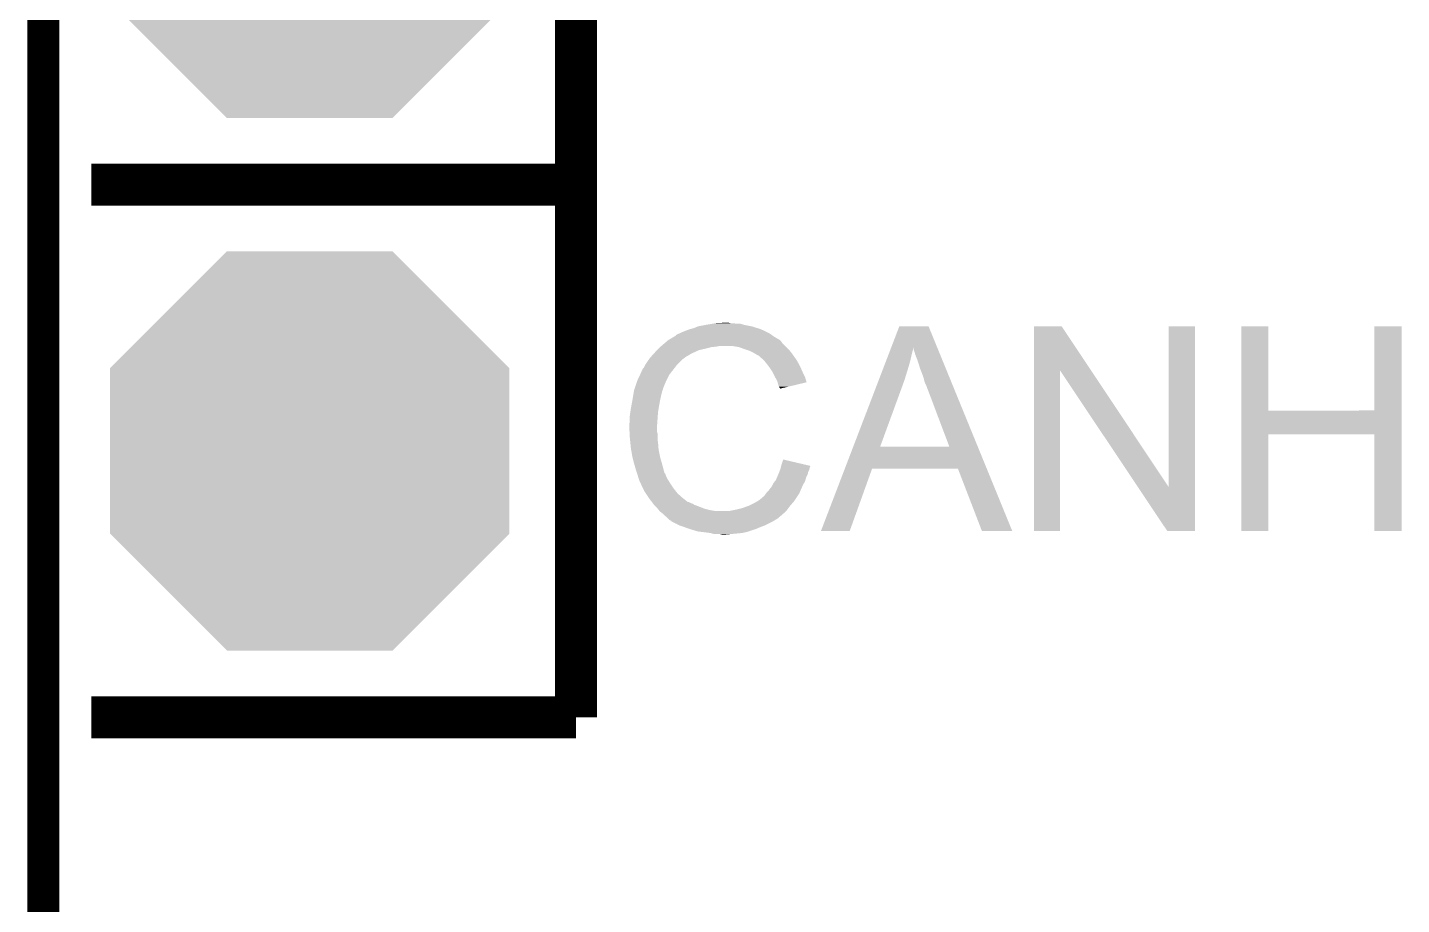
# Model space of a CAD drawing. Extents: x -4.2 to 27.1, y -3.9 to 55.1.
# Drawn here: x -1.35 to 5.21, y 25.27 to 29.45 of the extents above; entities that cross this region are included whole.
import ezdxf

# ---------------------------------------------------------------- set-up
doc = ezdxf.new("R2010")
doc.units = 0
doc.layers.get('0').update_dxf_attribs({"linetype": 'CONTINUOUS'})
for name, color, linetype in [('MCP2517FD_CLICK_GKO', 5, 'CONTINUOUS'), ('MCP2517FD_CLICK_GTO', 14, 'CONTINUOUS'), ('MCP2517FD_CLICK_GTS', 12, 'CONTINUOUS')]:
    doc.layers.add(name, color=color, linetype=linetype)

# ---------------------------------------------------------------- blocks, each defined once
blk = doc.blocks.new('OCTAGON_64')
for points in [[(-0.9525, 0.394538), (-0.394538, 0.9525), (0.9525, 0.394538), (0.394538, 0.9525)], [(-0.9525, -0.394538), (-0.9525, 0.394538), (0.9525, -0.394538), (0.9525, 0.394538)], [(-0.394538, -0.9525), (-0.9525, -0.394538), (0.394538, -0.9525), (0.9525, -0.394538)]]:
    blk.add_solid(points)

msp = doc.modelspace()

# ---------------------------------------------------------------- linework, layer by layer
at = {"layer": 'MCP2517FD_CLICK_GKO', "const_width": 0.1524}
msp.add_lwpolyline([(-1.27, -3.81), (-1.27, 37.80028)], dxfattribs=at)
at = {"layer": 'MCP2517FD_CLICK_GTO', "const_width": 0.20066}
for points in [[(1.27, 28.702), (1.27, 31.242)], [(-1.0414, 28.702), (1.27, 28.702)], [(1.27, 26.162), (1.27, 28.702)], [(-1.0414, 26.162), (1.27, 26.162)]]:
    msp.add_lwpolyline(points, dxfattribs=at)
at = {"layer": 'MCP2517FD_CLICK_GTO'}
for points in [[(1.743268, 27.98064), (1.74752, 27.983192), (2.2098, 27.98064), (2.206228, 27.983192)], [(1.74752, 27.983192), (1.747534, 27.985726), (2.206228, 27.983192), (2.20268, 27.985726)], [(1.747534, 27.985726), (1.757682, 27.9908), (2.20268, 27.985726), (2.195574, 27.9908)], [(1.757682, 27.9908), (1.765294, 27.993338), (2.195574, 27.9908), (2.19202, 27.993338)], [(1.765294, 27.993338), (1.7653, 27.99334), (2.19202, 27.993338), (2.192018, 27.99334)], [(1.7653, 27.99334), (1.77546, 27.99842), (2.192018, 27.99334), (2.18186, 27.99842)], [(1.77546, 27.99842), (1.788158, 28.0035), (2.18186, 27.99842), (2.1717, 28.0035)], [(1.788158, 28.0035), (1.800858, 28.00858), (2.1717, 28.0035), (2.16027, 28.00858)], [(1.800858, 28.00858), (1.8161, 28.01366), (2.16027, 28.00858), (2.14884, 28.01366)], [(1.8161, 28.01366), (1.833882, 28.01874), (2.14884, 28.01366), (2.132586, 28.01874)], [(1.833882, 28.01874), (1.851662, 28.02636), (2.132586, 28.01874), (2.108202, 28.02636)], [(1.851662, 28.02636), (1.8923, 28.03398), (2.108202, 28.02636), (2.070098, 28.03398)], [(1.8923, 28.03398), (1.92278, 28.03906), (2.070098, 28.03398), (2.052324, 28.03906)], [(1.92278, 28.03906), (1.93802, 28.0416), (2.034542, 28.03906), (2.019302, 28.0416)], [(1.93802, 28.0416), (1.983738, 28.04414), (2.006602, 28.0416), (1.996442, 28.04414)], [(2.772844, 27.924614), (2.81179, 28.026346), (2.993076, 27.924614), (2.951484, 28.026346)], [(2.81179, 28.026346), (2.811796, 28.02636), (2.951484, 28.026346), (2.811796, 28.02636)], [(3.454416, 27.815468), (3.45442, 28.026352), (3.726856, 27.815468), (3.586484, 28.026352)], [(3.45442, 28.026352), (3.454422, 28.02636), (3.586484, 28.026352), (3.454422, 28.02636)], [(4.09702, 27.259352), (4.09704, 28.026338), (4.221462, 27.259352), (4.22148, 28.026338)], [(4.09704, 28.026338), (4.097042, 28.02636), (4.22148, 28.026338), (4.097042, 28.02636)], [(4.442472, 27.62504), (4.44248, 28.026338), (4.572022, 27.62504), (4.572, 28.026338)], [(4.44248, 28.026338), (4.442482, 28.02636), (4.572, 28.026338), (4.442482, 28.02636)], [(5.07746, 27.625062), (5.07748, 28.026338), (5.20699, 27.625062), (5.207, 28.026338)], [(5.07748, 28.026338), (5.077482, 28.02636), (5.207, 28.026338), (5.077482, 28.02636)], [(1.65608, 27.91206), (1.67132, 27.9273), (1.854198, 27.91206), (1.91516, 27.9273)], [(1.67132, 27.9273), (1.67386, 27.92984), (1.91516, 27.9273), (1.940562, 27.92984)], [(1.67386, 27.92984), (1.6764, 27.93238), (1.940562, 27.92984), (1.953258, 27.93238)], [(1.6764, 27.93238), (1.694408, 27.947618), (2.26822, 27.93238), (2.252982, 27.947618)], [(1.694408, 27.947618), (1.703416, 27.95524), (2.252982, 27.947618), (2.2479, 27.95524)], [(1.703416, 27.95524), (1.709422, 27.960322), (2.2479, 27.95524), (2.242818, 27.960322)], [(1.709422, 27.960322), (1.713646, 27.962858), (2.242818, 27.960322), (2.24028, 27.962858)], [(1.713646, 27.962858), (1.717876, 27.965398), (2.24028, 27.962858), (2.235204, 27.965398)], [(1.717876, 27.965398), (1.722102, 27.967934), (2.235204, 27.965398), (2.232666, 27.967934)], [(1.722102, 27.967934), (1.722112, 27.96794), (2.232666, 27.967934), (2.230124, 27.96794)], [(1.722112, 27.96794), (1.743268, 27.98064), (2.230124, 27.96794), (2.2098, 27.98064)], [(2.047238, 27.9273), (2.016758, 27.93238), (2.2733, 27.9273), (2.26822, 27.93238)], [(2.07518, 27.91714), (2.047238, 27.9273), (2.28346, 27.91714), (2.2733, 27.9273)], [(2.082806, 27.914598), (2.07518, 27.91714), (2.286002, 27.914598), (2.28346, 27.91714)], [(2.769012, 27.914604), (2.772844, 27.924614), (2.87782, 27.914604), (2.877824, 27.924614)], [(2.887978, 27.89174), (2.877824, 27.924614), (3.006516, 27.89174), (2.993076, 27.924614)], [(1.605278, 27.8511), (1.617724, 27.868878), (1.760222, 27.8511), (1.778, 27.868878)], [(1.617724, 27.868878), (1.62306, 27.8765), (1.778, 27.868878), (1.788158, 27.8765)], [(1.62306, 27.8765), (1.623062, 27.876502), (1.788158, 27.8765), (1.78816, 27.876502)], [(1.623062, 27.876502), (1.625366, 27.879038), (1.78816, 27.876502), (1.790698, 27.879038)], [(1.625366, 27.879038), (1.641532, 27.89682), (1.790698, 27.879038), (1.821182, 27.89682)], [(1.641532, 27.89682), (1.64846, 27.90444), (1.821182, 27.89682), (1.83769, 27.90444)], [(1.64846, 27.90444), (1.65608, 27.91206), (1.83769, 27.90444), (1.854198, 27.91206)], [(2.098038, 27.90952), (2.082806, 27.914598), (2.290066, 27.90952), (2.286002, 27.914598)], [(2.11328, 27.9019), (2.098038, 27.90952), (2.29616, 27.9019), (2.290066, 27.90952)], [(2.11836, 27.89936), (2.11328, 27.9019), (2.297976, 27.89936), (2.29616, 27.9019)], [(2.131062, 27.89174), (2.11836, 27.89936), (2.303418, 27.89174), (2.297976, 27.89936)], [(2.141216, 27.886662), (2.131062, 27.89174), (2.307046, 27.886662), (2.303418, 27.89174)], [(2.14376, 27.88412), (2.141216, 27.886662), (2.308862, 27.88412), (2.307046, 27.886662)], [(2.163764, 27.86634), (2.14376, 27.88412), (2.321562, 27.86634), (2.308862, 27.88412)], [(2.16662, 27.8638), (2.163764, 27.86634), (2.323014, 27.8638), (2.321562, 27.86634)], [(2.178812, 27.84856), (2.16662, 27.8638), (2.33172, 27.84856), (2.323014, 27.8638)], [(2.739838, 27.8384), (2.750534, 27.866338), (2.8575, 27.8384), (2.86512, 27.866338)], [(2.750534, 27.866338), (2.759286, 27.8892), (2.86512, 27.866338), (2.8702, 27.8892)], [(2.759286, 27.8892), (2.767066, 27.909522), (2.8702, 27.8892), (2.87528, 27.909522)], [(2.767066, 27.909522), (2.769012, 27.914604), (2.87528, 27.909522), (2.87782, 27.914604)], [(2.90068, 27.858722), (2.887978, 27.89174), (3.020014, 27.858722), (3.006516, 27.89174)], [(2.910838, 27.8257), (2.90068, 27.858722), (3.033514, 27.8257), (3.020014, 27.858722)], [(1.5621, 27.76728), (1.575246, 27.795218), (1.70053, 27.76728), (1.7145, 27.795218)], [(1.575246, 27.795218), (1.58242, 27.810464), (1.7145, 27.795218), (1.726358, 27.810464)], [(1.58242, 27.810464), (1.582426, 27.813006), (1.726358, 27.810464), (1.728334, 27.813006)], [(1.582426, 27.813006), (1.58496, 27.815544), (1.728334, 27.813006), (1.730308, 27.815544)], [(1.58496, 27.815544), (1.587504, 27.823162), (1.730308, 27.815544), (1.736234, 27.823162)], [(1.587504, 27.823162), (1.592582, 27.828244), (1.736234, 27.823162), (1.740186, 27.828244)], [(1.592582, 27.828244), (1.59766, 27.838398), (1.740186, 27.828244), (1.748084, 27.838398)], [(1.59766, 27.838398), (1.599182, 27.840938), (1.748084, 27.838398), (1.75006, 27.840938)], [(1.599182, 27.840938), (1.605278, 27.8511), (1.75006, 27.840938), (1.760222, 27.8511)], [(2.18694, 27.8384), (2.178812, 27.84856), (2.3368, 27.8384), (2.33172, 27.84856)], [(2.194052, 27.82824), (2.18694, 27.8384), (2.34188, 27.82824), (2.3368, 27.8384)], [(2.204718, 27.813), (2.194052, 27.82824), (2.348654, 27.813), (2.34188, 27.82824)], [(2.20853, 27.80538), (2.204718, 27.813), (2.35204, 27.80538), (2.348654, 27.813)], [(2.21742, 27.7876), (2.20853, 27.80538), (2.360932, 27.7876), (2.35204, 27.80538)], [(2.218834, 27.785058), (2.21742, 27.7876), (2.362202, 27.785058), (2.360932, 27.7876)], [(2.714556, 27.77236), (2.739838, 27.8384), (2.83718, 27.77236), (2.8575, 27.8384)], [(2.92354, 27.792682), (2.910838, 27.8257), (3.047012, 27.792682), (3.033514, 27.8257)], [(2.92862, 27.777438), (2.92354, 27.792682), (3.053244, 27.777438), (3.047012, 27.792682)], [(3.4544, 27.051022), (3.454416, 27.815468), (3.578838, 27.051022), (3.57886, 27.815468)], [(3.950256, 27.259352), (3.57886, 27.815468), (4.09702, 27.259352), (3.726856, 27.815468)], [(1.546436, 27.719018), (1.546862, 27.721562), (1.681478, 27.719018), (1.68275, 27.721562)], [(1.546862, 27.721562), (1.547706, 27.724096), (1.68275, 27.721562), (1.684018, 27.724096)], [(1.547706, 27.724096), (1.549398, 27.729174), (1.684018, 27.724096), (1.68402, 27.729174)], [(1.549398, 27.729174), (1.550244, 27.731714), (1.68402, 27.729174), (1.686554, 27.731714)], [(1.550244, 27.731714), (1.551092, 27.734256), (1.686554, 27.731714), (1.68656, 27.734256)], [(1.551092, 27.734256), (1.561252, 27.76474), (1.68656, 27.734256), (1.69926, 27.76474)], [(1.561252, 27.76474), (1.5621, 27.76728), (1.69926, 27.76474), (1.70053, 27.76728)], [(2.23012, 27.764742), (2.218834, 27.785058), (2.368276, 27.764742), (2.362202, 27.785058)], [(2.231394, 27.759654), (2.23012, 27.764742), (2.369796, 27.759654), (2.368276, 27.764742)], [(2.232662, 27.75458), (2.231394, 27.759654), (2.348634, 27.75458), (2.369796, 27.759654)], [(2.23774, 27.739342), (2.232662, 27.75458), (2.285084, 27.739342), (2.348634, 27.75458)], [(2.240278, 27.734264), (2.23774, 27.739342), (2.263906, 27.734264), (2.285084, 27.739342)], [(2.242814, 27.731726), (2.240278, 27.734264), (2.25332, 27.731726), (2.263906, 27.734264)], [(2.24282, 27.729208), (2.242814, 27.731726), (2.24282, 27.729208), (2.25332, 27.731726)], [(2.592046, 27.452348), (2.700944, 27.7368), (2.72035, 27.452348), (2.82448, 27.7368)], [(2.700944, 27.7368), (2.714556, 27.77236), (2.82448, 27.7368), (2.83718, 27.77236)], [(2.931162, 27.764738), (2.92862, 27.777438), (3.058436, 27.764738), (3.053244, 27.777438)], [(2.93624, 27.75204), (2.931162, 27.764738), (3.063628, 27.75204), (3.058436, 27.764738)], [(2.94132, 27.741878), (2.93624, 27.75204), (3.067782, 27.741878), (3.063628, 27.75204)], [(2.9464, 27.72664), (2.94132, 27.741878), (3.074012, 27.72664), (3.067782, 27.741878)], [(2.94894, 27.72156), (2.9464, 27.72664), (3.076088, 27.72156), (3.074012, 27.72664)], [(3.05051, 27.45232), (2.94894, 27.72156), (3.18616, 27.45232), (3.076088, 27.72156)], [(1.534, 27.6479), (1.53924, 27.67584), (1.66624, 27.6479), (1.67132, 27.67584)], [(1.53924, 27.67584), (1.54305, 27.6987), (1.67132, 27.67584), (1.6764, 27.6987)], [(1.54305, 27.6987), (1.546436, 27.719018), (1.6764, 27.6987), (1.681478, 27.719018)], [(1.52654, 27.59964), (1.52908, 27.617422), (1.659888, 27.59964), (1.66116, 27.617422)], [(1.52654, 27.571702), (1.52654, 27.59964), (1.657894, 27.571702), (1.659888, 27.59964)], [(1.52908, 27.617422), (1.53162, 27.6352), (1.66116, 27.617422), (1.664122, 27.6352)], [(1.53162, 27.6352), (1.534, 27.6479), (1.664122, 27.6352), (1.66624, 27.6479)], [(4.44247, 27.51074), (4.442472, 27.62504), (5.206988, 27.51074), (5.20699, 27.62504)], [(4.572022, 27.62504), (5.07746, 27.625062), (5.20699, 27.62504), (5.20699, 27.625062)], [(1.524, 27.561542), (1.52654, 27.571702), (1.657168, 27.561542), (1.657894, 27.571702)], [(1.524, 27.546302), (1.524, 27.561542), (1.65608, 27.546302), (1.657168, 27.561542)], [(1.524, 27.5463), (1.524, 27.546302), (1.656082, 27.5463), (1.65608, 27.546302)], [(1.525144, 27.523438), (1.524, 27.5463), (1.656082, 27.523438), (1.656082, 27.5463)], [(1.525526, 27.515816), (1.525144, 27.523438), (1.65862, 27.515816), (1.656082, 27.523438)], [(1.52654, 27.4955), (1.525526, 27.515816), (1.65862, 27.4955), (1.65862, 27.515816)], [(1.527304, 27.487878), (1.52654, 27.4955), (1.65862, 27.487878), (1.65862, 27.4955)], [(1.528826, 27.472642), (1.527304, 27.487878), (1.66116, 27.472642), (1.65862, 27.487878)], [(1.53162, 27.444698), (1.528826, 27.472642), (1.66331, 27.444698), (1.66116, 27.472642)], [(4.44246, 27.051022), (4.44247, 27.510718), (4.571978, 27.051022), (4.572, 27.510718)], [(4.44247, 27.510718), (4.44247, 27.51074), (4.572, 27.510718), (5.077438, 27.51074)], [(5.07746, 27.051022), (5.077438, 27.51074), (5.206978, 27.051022), (5.206988, 27.51074)], [(1.532518, 27.439618), (1.53162, 27.444698), (1.6637, 27.439618), (1.66331, 27.444698)], [(1.53924, 27.40152), (1.532518, 27.439618), (1.67132, 27.40152), (1.6637, 27.439618)], [(1.54432, 27.3812), (1.53924, 27.40152), (1.677126, 27.3812), (1.67132, 27.40152)], [(2.552168, 27.34818), (2.592036, 27.45232), (3.228734, 27.34818), (3.18616, 27.45232)], [(2.592036, 27.45232), (2.592046, 27.452348), (3.05051, 27.45232), (2.72035, 27.452348)], [(1.548676, 27.36596), (1.54432, 27.3812), (1.68148, 27.36596), (1.677126, 27.3812)], [(1.55448, 27.34564), (1.548676, 27.36596), (1.686902, 27.34564), (1.68148, 27.36596)], [(1.560408, 27.327858), (1.55448, 27.34564), (1.691644, 27.327858), (1.686902, 27.34564)], [(1.561256, 27.325316), (1.560408, 27.327858), (1.694182, 27.325316), (1.691644, 27.327858)], [(2.234472, 27.320238), (2.23774, 27.32786), (2.374898, 27.320238), (2.376422, 27.32786)], [(2.23774, 27.32786), (2.239644, 27.332938), (2.376422, 27.32786), (2.37744, 27.332938)], [(2.239644, 27.332938), (2.243452, 27.343098), (2.37744, 27.332938), (2.38252, 27.343098)], [(2.243452, 27.343098), (2.24536, 27.348182), (2.38252, 27.343098), (2.383788, 27.348182)], [(2.24536, 27.348182), (2.246628, 27.353258), (2.383788, 27.348182), (2.385058, 27.353258)], [(2.246628, 27.353258), (2.247898, 27.358336), (2.385058, 27.353258), (2.387598, 27.358336)], [(2.247898, 27.358336), (2.24853, 27.360862), (2.387598, 27.358336), (2.3876, 27.360862)], [(2.24853, 27.360862), (2.25044, 27.368498), (2.3876, 27.360862), (2.355168, 27.368498)], [(2.25044, 27.368498), (2.25808, 27.391356), (2.355168, 27.368498), (2.25808, 27.391356)], [(2.438412, 27.05103), (2.552162, 27.348164), (2.575554, 27.05103), (2.682236, 27.348164)], [(2.552162, 27.348164), (2.552168, 27.34818), (2.682236, 27.348164), (3.091164, 27.34818)], [(3.205476, 27.051014), (3.091164, 27.34818), (3.350224, 27.051014), (3.228734, 27.34818)], [(1.562948, 27.320238), (1.561256, 27.325316), (1.69672, 27.320238), (1.694182, 27.325316)], [(1.56464, 27.315158), (1.562948, 27.320238), (1.698414, 27.315158), (1.69672, 27.320238)], [(1.565276, 27.31262), (1.56464, 27.315158), (1.69926, 27.31262), (1.698414, 27.315158)], [(1.567182, 27.305), (1.565276, 27.31262), (1.703072, 27.305), (1.69926, 27.31262)], [(1.569722, 27.297382), (1.567182, 27.305), (1.70688, 27.297382), (1.703072, 27.305)], [(1.57226, 27.289762), (1.569722, 27.297382), (1.711644, 27.289762), (1.70688, 27.297382)], [(1.5748, 27.28468), (1.57226, 27.289762), (1.714818, 27.28468), (1.711644, 27.289762)], [(1.578386, 27.27706), (1.5748, 27.28468), (1.71958, 27.27706), (1.714818, 27.28468)], [(1.589144, 27.2542), (1.578386, 27.27706), (1.73482, 27.2542), (1.71958, 27.27706)], [(2.19456, 27.25166), (2.204722, 27.264362), (2.34426, 27.25166), (2.349818, 27.264362)], [(2.204722, 27.264362), (2.20726, 27.26944), (2.349818, 27.264362), (2.35204, 27.26944)], [(2.20726, 27.26944), (2.21234, 27.2796), (2.35204, 27.26944), (2.357846, 27.2796)], [(2.21234, 27.2796), (2.218432, 27.287218), (2.357846, 27.2796), (2.3622, 27.287218)], [(2.218432, 27.287218), (2.2225, 27.292302), (2.3622, 27.287218), (2.36365, 27.292302)], [(2.2225, 27.292302), (2.22794, 27.304998), (2.36365, 27.292302), (2.367278, 27.304998)], [(2.22794, 27.304998), (2.234472, 27.320238), (2.367278, 27.304998), (2.374898, 27.320238)], [(1.59512, 27.2415), (1.589144, 27.2542), (1.74498, 27.2415), (1.73482, 27.2542)], [(1.603588, 27.2288), (1.59512, 27.2415), (1.75514, 27.2288), (1.74498, 27.2415)], [(1.617132, 27.208482), (1.603588, 27.2288), (1.777998, 27.208482), (1.75514, 27.2288)], [(1.62052, 27.2034), (1.617132, 27.208482), (1.784352, 27.2034), (1.777998, 27.208482)], [(1.632244, 27.18816), (1.62052, 27.2034), (1.803406, 27.18816), (1.784352, 27.2034)], [(2.141218, 27.19578), (2.15392, 27.20594), (2.312246, 27.19578), (2.31902, 27.20594)], [(2.15392, 27.20594), (2.161544, 27.213562), (2.31902, 27.20594), (2.3241, 27.213562)], [(2.161544, 27.213562), (2.16662, 27.216104), (2.3241, 27.213562), (2.325794, 27.216104)], [(2.16662, 27.216104), (2.1717, 27.22372), (2.325794, 27.216104), (2.330872, 27.22372)], [(2.1717, 27.22372), (2.175508, 27.228798), (2.330872, 27.22372), (2.334258, 27.228798)], [(2.175508, 27.228798), (2.179322, 27.23388), (2.334258, 27.228798), (2.33648, 27.23388)], [(2.179322, 27.23388), (2.18694, 27.241502), (2.33648, 27.23388), (2.339816, 27.241502)], [(2.18694, 27.241502), (2.19456, 27.25166), (2.339816, 27.241502), (2.34426, 27.25166)], [(4.089396, 27.051008), (3.950256, 27.259352), (4.221458, 27.051008), (4.221462, 27.259352)], [(1.632246, 27.188158), (1.632244, 27.18816), (1.808484, 27.188158), (1.803406, 27.18816)], [(1.636152, 27.18308), (1.632246, 27.188158), (1.818642, 27.18308), (1.808484, 27.188158)], [(1.638108, 27.180538), (1.636152, 27.18308), (1.826264, 27.180538), (1.818642, 27.18308)], [(1.642014, 27.17546), (1.638108, 27.180538), (1.83388, 27.17546), (1.826264, 27.180538)], [(1.64592, 27.170382), (1.642014, 27.17546), (1.847422, 27.170382), (1.83388, 27.17546)], [(1.648462, 27.16784), (1.64592, 27.170382), (1.8542, 27.16784), (1.847422, 27.170382)], [(1.65862, 27.15768), (1.648462, 27.16784), (1.879596, 27.15768), (1.8542, 27.16784)], [(1.658622, 27.157678), (1.65862, 27.15768), (1.8796, 27.157678), (1.879596, 27.15768)], [(1.664716, 27.15006), (1.658622, 27.157678), (1.90754, 27.15006), (1.8796, 27.157678)], [(1.668778, 27.144982), (1.664716, 27.15006), (1.93801, 27.144982), (1.90754, 27.15006)], [(1.668782, 27.14498), (1.668778, 27.144982), (1.938022, 27.14498), (1.93801, 27.144982)], [(1.681478, 27.134822), (1.668782, 27.14498), (2.2606, 27.134822), (2.270758, 27.14498)], [(1.681482, 27.13482), (1.681478, 27.134822), (2.2606, 27.13482), (2.2606, 27.134822)], [(1.69164, 27.124662), (1.681482, 27.13482), (2.248986, 27.124662), (2.2606, 27.13482)], [(1.998982, 27.14498), (2.00914, 27.14752), (2.270758, 27.14498), (2.273298, 27.14752)], [(2.00914, 27.14752), (2.02184, 27.15006), (2.273298, 27.14752), (2.275838, 27.15006)], [(2.02184, 27.15006), (2.03454, 27.1526), (2.275838, 27.15006), (2.277742, 27.1526)], [(2.03454, 27.1526), (2.06502, 27.160222), (2.277742, 27.1526), (2.283458, 27.160222)], [(2.06502, 27.160222), (2.09296, 27.17038), (2.283458, 27.160222), (2.291078, 27.17038)], [(2.09296, 27.17038), (2.092962, 27.170382), (2.291078, 27.17038), (2.29108, 27.170382)], [(2.092962, 27.170382), (2.123438, 27.18562), (2.29108, 27.170382), (2.304414, 27.18562)], [(2.123438, 27.18562), (2.132324, 27.190698), (2.304414, 27.18562), (2.30886, 27.190698)], [(2.132324, 27.190698), (2.141218, 27.19578), (2.30886, 27.190698), (2.312246, 27.19578)], [(1.701798, 27.11704), (1.69164, 27.124662), (2.240274, 27.11704), (2.248986, 27.124662)], [(1.701814, 27.117026), (1.701798, 27.11704), (2.237734, 27.117026), (2.240274, 27.11704)], [(1.706882, 27.111958), (1.701814, 27.117026), (2.235194, 27.111958), (2.237734, 27.117026)], [(1.709422, 27.109418), (1.706882, 27.111958), (2.230118, 27.109418), (2.235194, 27.111958)], [(1.714498, 27.104342), (1.709422, 27.109418), (2.222504, 27.104342), (2.230118, 27.109418)], [(1.714502, 27.10434), (1.714498, 27.104342), (2.222502, 27.10434), (2.222504, 27.104342)], [(1.722114, 27.099264), (1.714502, 27.10434), (2.21404, 27.099264), (2.222502, 27.10434)], [(1.724638, 27.09926), (1.722114, 27.099264), (2.214034, 27.09926), (2.21404, 27.099264)], [(1.72466, 27.096734), (1.724638, 27.09926), (2.209822, 27.096734), (2.214034, 27.09926)], [(1.724688, 27.09672), (1.72466, 27.096734), (2.2098, 27.09672), (2.209822, 27.096734)], [(1.7653, 27.0764), (1.724688, 27.09672), (2.16916, 27.0764), (2.2098, 27.09672)], [(1.78689, 27.06878), (1.7653, 27.0764), (2.14884, 27.06878), (2.16916, 27.0764)], [(1.80848, 27.06116), (1.78689, 27.06878), (2.13106, 27.06116), (2.14884, 27.06878)], [(1.849118, 27.04846), (1.80848, 27.06116), (2.092958, 27.04846), (2.13106, 27.06116)], [(1.869438, 27.04592), (1.849118, 27.04846), (2.085338, 27.04592), (2.092958, 27.04846)], [(1.910078, 27.04084), (1.869438, 27.04592), (2.062478, 27.04084), (2.085338, 27.04592)], [(1.918968, 27.0383), (1.910078, 27.04084), (2.03708, 27.0383), (2.062478, 27.04084)], [(1.927856, 27.03576), (1.918968, 27.0383), (2.00914, 27.03576), (2.03708, 27.0383)], [(1.965958, 27.03322), (1.955798, 27.03576), (1.981202, 27.03322), (2.00914, 27.03576)], [(2.575544, 27.051), (2.438412, 27.05103), (2.575544, 27.051), (2.575554, 27.05103)], [(3.350228, 27.051), (3.350224, 27.051014), (3.350228, 27.051), (3.205476, 27.051014)], [(3.578838, 27.051), (3.4544, 27.051022), (3.578838, 27.051), (3.578838, 27.051022)], [(4.221458, 27.051), (4.089396, 27.051008), (4.221458, 27.051), (4.221458, 27.051008)], [(4.571978, 27.051), (4.44246, 27.051022), (4.571978, 27.051), (4.571978, 27.051022)], [(5.206978, 27.051), (5.07746, 27.051022), (5.206978, 27.051), (5.206978, 27.051022)]]:
    msp.add_solid(points, dxfattribs=at)

# ---------------------------------------------------------------- block references
at = {"layer": 'MCP2517FD_CLICK_GTS'}
for p in [(0, 29.972), (0, 27.432)]:
    msp.add_blockref('OCTAGON_64', p, dxfattribs=at)

doc.saveas('drawing.dxf')
